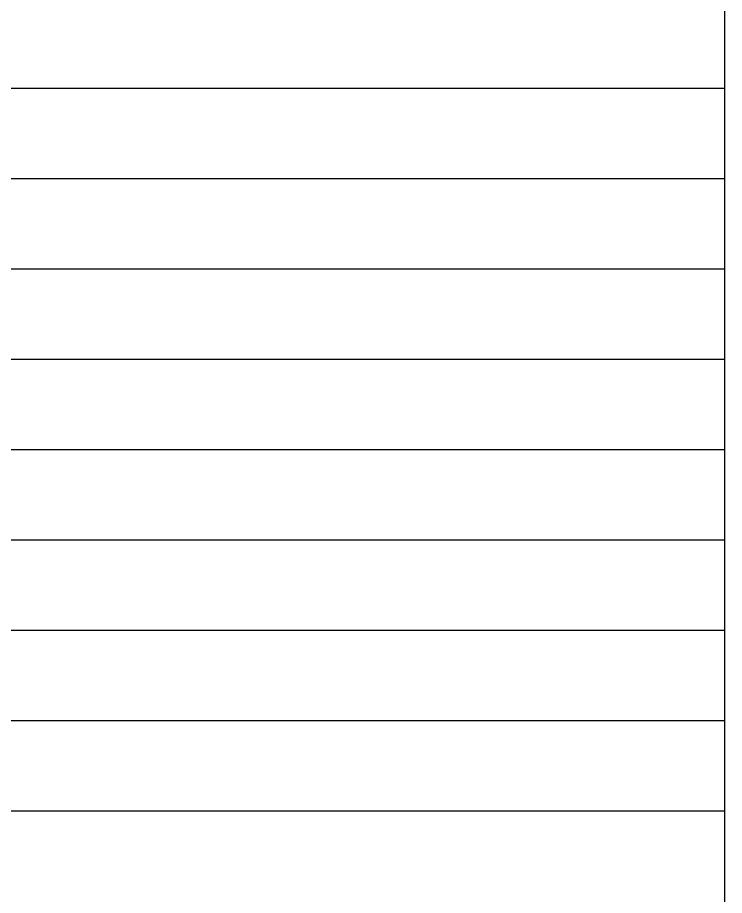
# Model space of a CAD drawing. Extents: x 27938 to 725830, y -209821 to 1628073.
# Drawn here: x 330314 to 336185, y 1116541 to 1123830 of the extents above; entities that cross this region are included whole.
import ezdxf

# ---------------------------------------------------------------- set-up
doc = ezdxf.new("R2010")
doc.units = 0
doc.header["$LTSCALE"] = 1000
doc.header["$MEASUREMENT"] = 0
doc.layers.add('Defpoint', color=7, linetype='Continuous')

msp = doc.modelspace()

# ---------------------------------------------------------------- linework, layer by layer
at = {"layer": 'Defpoint', "color": 252}
for p, q in [((336184.8, 1165992.1), (336184.8, 1110492.1)), ((262714.1, 1123242.1), (336184.8, 1123242.1)), ((262714.1, 1122492.1), (336184.8, 1122492.1)), ((262714.1, 1121742.1), (336184.8, 1121742.1)), ((262714.1, 1120992.1), (336184.8, 1120992.1)), ((262714.1, 1120242.1), (336184.8, 1120242.1)), ((262714.1, 1119492.1), (336184.8, 1119492.1)), ((262714.1, 1118742.1), (336184.8, 1118742.1)), ((262714.1, 1117992.1), (336184.8, 1117992.1)), ((262714.1, 1117242.1), (336184.8, 1117242.1))]:
    msp.add_line(p, q, dxfattribs=at)

doc.saveas('drawing.dxf')
